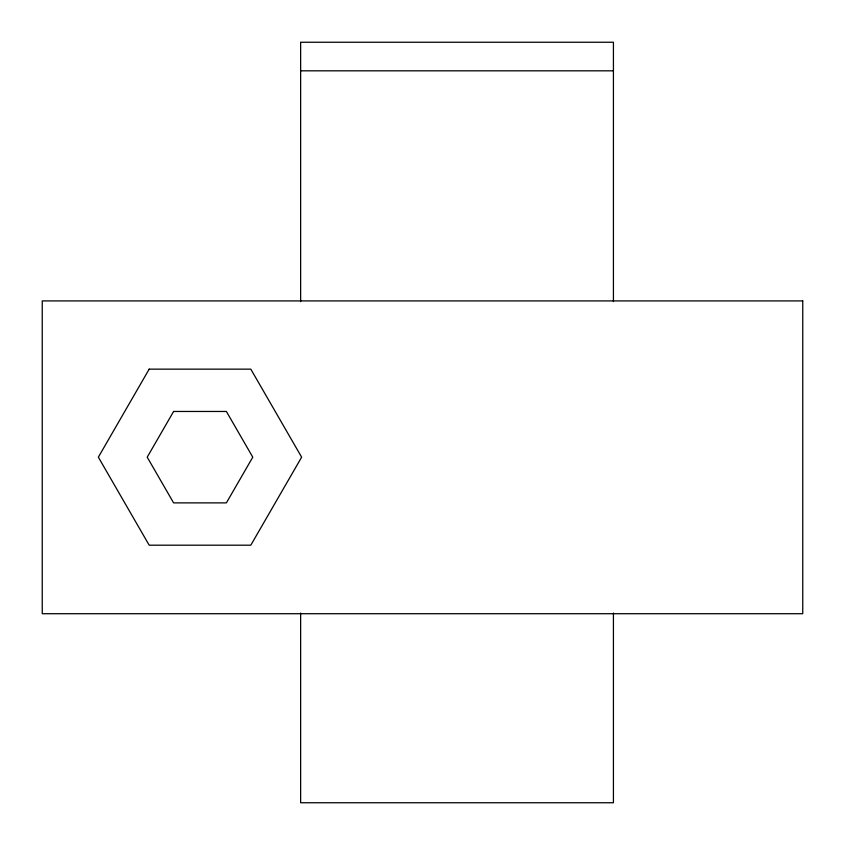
<?xml version="1.0" encoding="UTF-8"?>
<svg xmlns="http://www.w3.org/2000/svg" width="845" height="845" viewBox="0 0 845 845"><rect width="100%" height="100%" fill="white"/><g stroke="black" fill="none" stroke-linecap="round" stroke-linejoin="round"><path stroke-width="1.27" d="M300.64 70.822L613.428 70.822M613.428 301.633L613.428 42.25L300.64 42.25L300.64 301.633M613.428 613.058L613.428 802.75L300.64 802.75L300.64 613.058M149.174 369.149L98.358 457.177L149.174 545.194L250.807 545.194L301.633 457.177L250.807 369.149L149.174 369.149M173.605 411.462L147.21 457.177L173.605 502.881L226.386 502.881L252.771 457.177L226.386 411.462L173.605 411.462M802.75 300.915L42.25 300.915L42.25 613.713L802.75 613.713L802.75 300.915"/></g></svg>
